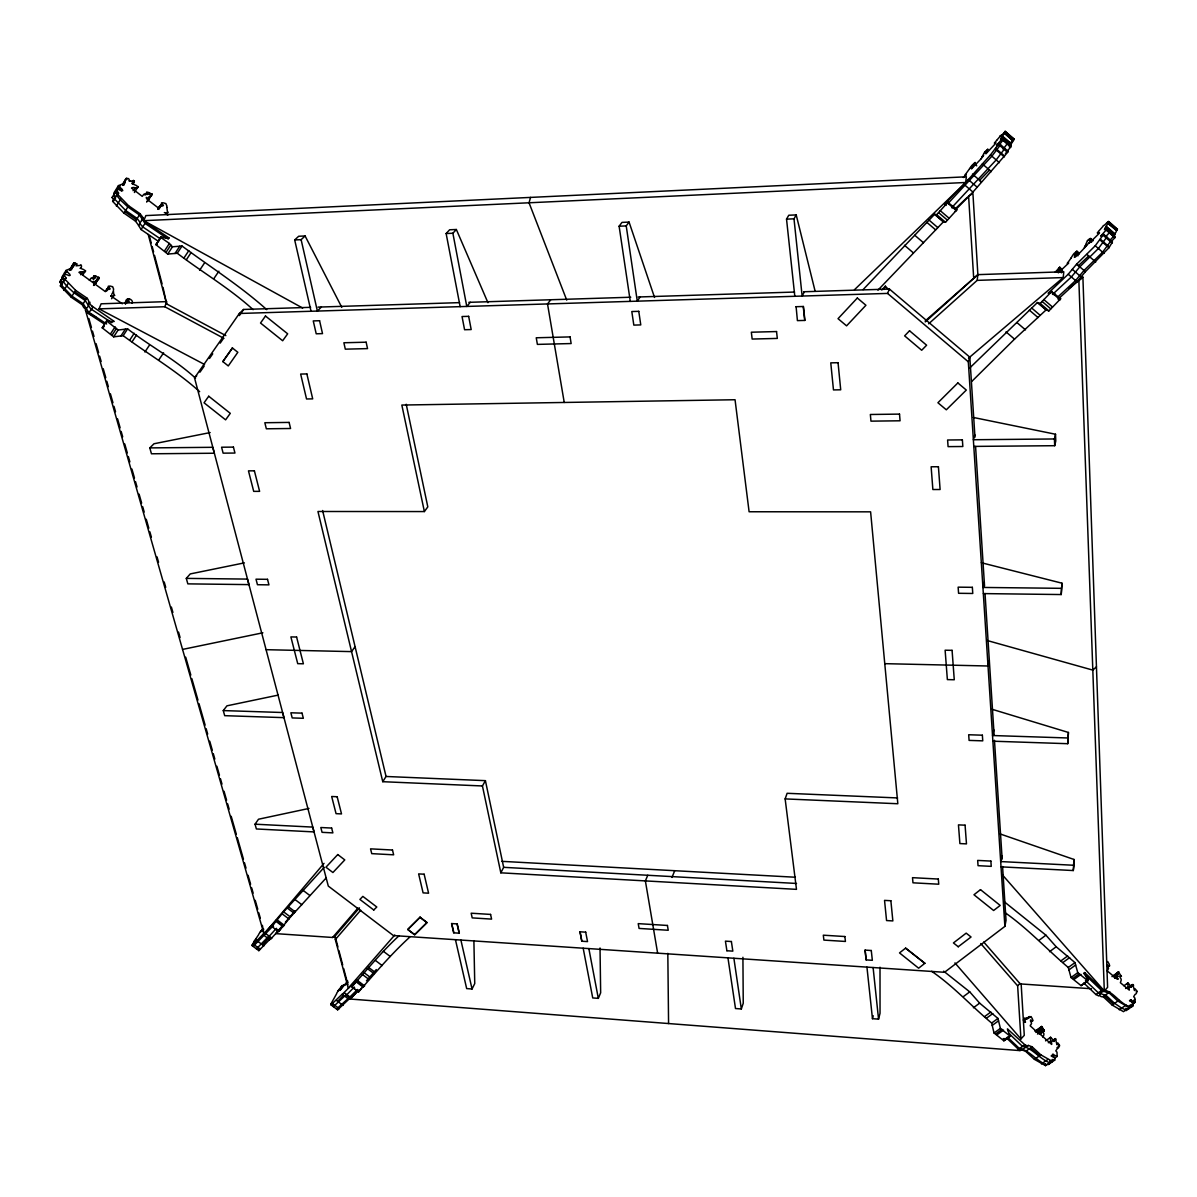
<?xml version="1.0" encoding="UTF-8"?>
<svg xmlns="http://www.w3.org/2000/svg" width="1197" height="1197" viewBox="0 0 1197 1197"><rect width="100%" height="100%" fill="white"/><g stroke="black" fill="none" stroke-linecap="round" stroke-linejoin="round"><path stroke-width="1.5" d="M1127.439 983.994L1127.439 983.695A2.274 1.107 52.9 0 1 1127.978 982.917L1123.938 985.759M1006.378 152.004L1010.702 147.111L1010.717 145.675L1001.829 137.954L1000.497 139.241L1002.413 136.024A14.259 1.706 -49.3 0 0 1003.879 133.884L1004.298 133.062M1007.515 143.371L1003.161 149.221M1003.236 139.66L998.882 145.51L997.46 144.268L1001.784 139.361L1001.829 137.954M1078.033 255.784L1075.579 253.659L1076.507 252.133A4.249 0.763 -48.5 0 0 1077.15 251.295L1079.335 253.315M129.485 180.732C128.079 182.243 131.161 178.009 126.613 178.353A1.975 1.032 33.1 0 0 126.029 178.577L126.418 179.176M1125.973 1008.233L1125.913 1009.954L1121.709 1008.113L1114.602 1003.34L1105.609 994.961C1100.522 1000.198 1095.165 992.433 1106.477 990.682C1115.439 994.393 1120.422 1003.939 1130.237 1006.901L1130.327 1005.196L1132.916 1005.914L1133.17 1004.418L1130.552 999.989L1135.175 1002.293L1131.913 1004.567M80.259 268.293L80.349 268.263A2.125 1.182 32.1 0 0 80.783 267.769L80.917 267.544A2.828 1.571 32.1 0 0 81.411 266.856A5.671 3.157 32.1 0 0 81.471 265.899L80.887 264.702A2.888 1.601 32.2 0 0 80.573 265.225L80.379 265.39A2.125 1.182 32.2 0 0 79.99 265.405L76.054 265.839L77.162 263.998L74.304 262.801A1.9 1.062 32 0 0 73.72 263.041L75.007 263.968L73.137 266.901M1097.395 232.906L1098.786 230.991A4.983 0.898 -48.3 0 1 1099.669 230.093L1102.676 226.697A6.613 1.182 -48.3 0 1 1103.38 225.56C1104.008 226.502 1111.07 217.375 1107.554 224.063A14.14 2.529 -48.3 0 1 1106.178 226.248L1104.427 229.629L1105.863 228.388L1106.118 230.048L1114.886 237.664L1111.579 241.225M225.844 335.609L166.652 303.918L163.016 287.4M1133.439 986.822L1134.502 990.518L1134.846 988.617L1137.075 991.116A1.796 0.868 53 0 1 1137.135 991.789L1136.611 991.64M1052.013 1061.185L1040.851 1054.871L1032.113 1046.806L1028.298 1045.4L1021.924 1049.919L1025.634 1051.34L1034.432 1059.36L1045.55 1065.629L1052.013 1061.185L1052.133 1059.465L1054.707 1060.123L1055.021 1058.612L1052.552 1054.273L1057.131 1056.442L1054.826 1058.043L1051.146 1055.934L1053.45 1054.318M269.579 939.675L262.861 934.423L252.133 945.6L258.851 950.657L269.624 939.51M267.155 937.835L256.427 948.847M1106.118 230.048L1100.671 236.168L1103.664 234.298L1112.447 241.929L1108.931 247.794L1085.41 271.674L1076.971 281.774L1058.088 299.205M1055.051 272.317L1059.824 267.26M1012.108 140.812L1014.113 139.106L1005.211 131.371L1002.128 135.171L1002.398 134.363M968.523 358.157L1063.22 277.584L1063.789 271.779L977.874 274.637L925.221 320.916M117.261 194.004L112.638 201.38L123.979 213.141L135.456 221.116L138.672 225.395L140.348 222.762L137.161 218.587L140.109 213.754L128.603 205.749L117.261 194.004L118.608 193.151L116.663 190.099L117.755 189.141L121.645 190.877L122.767 190.637L122.229 189.515L118.443 185.625L113.865 193.031M1045.55 1065.629L1045.714 1063.924M969.765 367.943L1037.41 302.557L1046.043 309.963L1048.886 310.906L1060.647 298.756L1051.594 291.544A10.564 1.915 -48.6 0 1 1048.841 293.325L1048.707 293.325A11.342 2.065 -48.6 0 1 1048.168 293.19L1068.218 274.233L1076.657 264.118L1095.225 245.774L1103.664 234.298M1075.684 253.555L1075.579 253.659A5.79 1.032 -48.4 0 1 1075.714 253.076L1074.382 255.141A5.222 0.943 -48.5 0 1 1075.594 254.512C1069.19 265.091 1089.33 242.916 1089.869 241.45A7.781 1.392 -48.4 0 0 1090.108 240.373C1087.115 241.989 1092.816 235.614 1087.579 240.552M1005.256 131.446L1004.418 132.493M928.648 323.818L977.156 280.367L977.874 274.637L972.922 193.495L968.597 196.113L973.64 277.375M946.124 205.405L944.702 204.193L965.635 182.572L966.383 176.797L145.869 215.595L143.775 220.682L302.676 308.048M983.635 153.815L984.936 151.675M1001.081 866.852L1073.275 870.548L1074.158 864.773L1073.933 859.446L1000.094 833.935M1073.275 870.548L1073.933 859.446M348.881 999.345L342.207 994.153L330.985 1004.852L337.659 1009.819L348.896 999.181M987.809 149.281L985.894 151.795M1126.362 1009.146L1126.108 1010.642L1132.916 1005.914M1128.562 1008.951L1128.801 1007.44M344.601 996.128L333.379 1006.647M969.585 168.687L965.919 173.819A6.569 0.793 -49.5 0 1 965.41 174.268L964.977 175.061M992.941 741.197L1067.724 743.696L1068.427 732.459L991.64 709.148M1067.724 743.696L1068.427 732.459M1011.241 142.099L1010.986 142.862L1011.585 141.845M310.636 307.33L243.634 309.454L239.355 313.479L194.542 377.908L328.307 886.094L393.424 935.56L944.523 972.293L1004.882 926.388L1006.034 920.328L1002.577 866.508M983.38 593.592L1061.215 594.55L1061.963 583.193L981.345 562.725M1061.215 594.55L1061.963 583.193M1001.934 855.631L1000.737 861.571L1073.036 865.222M981.046 158.902L971.44 168.897L973.116 165.979L971.784 166.682L975.136 162.403L971.964 165.366A6.913 0.823 -49.5 0 1 970.991 166.607L970.498 167.341M1076.866 251.205L1073.978 253.584A6.853 1.212 -48.5 0 1 1073.021 254.811L1070.986 258.058M1048.602 1063.071L1048.288 1064.567L1054.707 1060.123M1049.32 1063.864L1049.634 1062.352M994.782 143.221L995.754 142.697A9.322 1.122 -49.4 0 1 995.844 143.206L985.894 153.815L986.777 152.079A7.855 0.943 -49.4 0 0 987.151 151.091L986.014 151.899M993.839 729.856L992.567 735.527L1067.485 737.965M973.849 446.406L1054.707 445.703L1055.784 440.96L1055.5 434.242L973.326 417.454M1054.707 445.703L1054.422 438.97L1055.5 434.242M1053.944 1041.51L1051.968 1038.637A3.92 2.05 53.8 0 0 1051.235 1038.083L1050.637 1037.29A2.214 1.152 53.8 0 0 1050.098 1038.008L1050.158 1038.682A2.08 1.092 53.7 0 1 1050.577 1040.103L1050.996 1041.195A3.875 2.035 53.8 0 1 1051.505 1042.452A7.302 3.83 53.8 0 1 1051.669 1044.427L1038.891 1033.101A2.065 1.077 53.7 0 1 1039.624 1033.639A3.441 1.81 53.6 0 0 1041.061 1033.684L1040.896 1033.265A10.204 5.342 53.5 0 1 1039.669 1032.502L1039.146 1031.859A4.608 2.424 53.7 0 1 1040.298 1031.455L1040.657 1030.737A2.424 1.272 53.6 0 1 1040.432 1029.615A3.531 1.84 53.6 0 1 1040.926 1028.851A1.616 0.853 53.6 0 1 1041.091 1027.295A2.11 1.107 53.6 0 1 1041.659 1026.472L1044.308 1030.826L1041.779 1032.727M1041.555 1032.682L1044.308 1030.931L1042.811 1030.437A2.364 1.242 53.6 0 0 1043.215 1032.502A2.454 1.287 53.6 0 1 1043.889 1033.819A6.18 3.247 53.6 0 1 1043.649 1035.42L1042.991 1037.29M989.335 660.505L988.019 665.996L884.763 663.662M981.031 158.857L983.62 155.475A12.972 1.556 -49.4 0 1 982.213 157.046L981.615 157.66L983.725 153.844M111.68 294.372L113.401 291.574L113.984 295.06A5.656 3.172 32.8 0 0 114.747 295.375L112.428 296.302A1.541 0.868 32.8 0 0 110.887 295.928L110.782 296.228M997.46 144.268L996.517 145.839L999.121 143.49L1008.054 151.256L1007.62 152.318L972.952 192.059L956.134 209.161M866.942 967.146L872.463 1018.677L878.553 1019.141L880.034 1013.275L880.004 967.221M984.338 582.146L982.976 587.443L1060.946 588.326M872.463 1018.677L873.226 1015.759M268.143 937.311L270.731 939.076L280.068 928.842M999.121 143.49L990.443 154.952L965.635 182.572L854.463 289.734M1106.372 229.809L1113.853 236.303L1114.901 233.819A14.125 2.603 -48.2 0 0 1116.262 231.634L1116.577 230.677L1107.479 222.911M1010.717 145.675L1009.355 147.007L1011.3 143.745A14.259 1.781 -49.2 0 0 1012.752 141.59L1014.083 139.226M1111.055 240.702L1102.617 252.178L1083.988 270.477L1075.579 280.562L1058.043 296.766M125.401 303.35C125.416 295.12 134.333 299.998 132.104 303.29M530.555 197.4L529.044 202.787L566.735 300.133M1106.836 237.051L1098.397 248.527L1079.784 266.856L1071.375 276.941L1052.522 294.432M1116.801 229.944L1117.429 228.986M974.867 434.87L973.415 439.748L1054.422 438.97M1005.046 131.416L1014.054 139.286M1004.882 926.388L968.313 361.793L969.824 357.17L889.431 289.061L803.83 291.754M727.956 957.869L735.497 1008.532L741.332 1008.966L743.247 1003.251L742.918 957.286M994.318 143.146L996.652 140.378M482.436 785.965L382.756 781.701L386.047 776.479L485.413 780.653L482.436 785.965L500.825 872.822L796.484 889.356L785.142 798.908L787.117 793.297L897.585 797.935M970.438 167.55L969.615 168.582M99.037 308.871L164.782 306.731L166.787 301.614L101.132 303.799L99.037 308.871L204.567 364.487M1132.452 984.637L1133.484 985.251A2.723 1.332 52.9 0 1 1133.26 985.759L1133.23 986.029A2.005 0.973 53 0 1 1133.35 986.418L1133.394 986.567M671.981 877.431L674.719 870.698M1004.837 148.458L996.188 159.919L951.66 207.739M261.53 930.428L260.796 931.565L262.742 928.887M583.178 948.204L592.724 997.939L598.32 998.358L600.655 992.807L600.026 947.994M1000.542 144.732L991.879 156.194L948.697 202.772M647.772 875.261L645.378 880.902L657.632 953.171M239.355 313.479L887.561 293.415L889.431 289.061M357.858 990.637L350.482 999.061L1020.039 1050.607L1020.802 1048.826M883.955 289.509L885.391 286.173L889.057 290.198M262.861 934.438L264.163 933.406L265.24 934.214M1058.776 298.607L1058.911 297.829M1086.786 981.6L1087.19 980.717M1004.867 912.518C1028.028 928.737 1046.866 949.371 1068.278 967.49L1071.016 977.53L1081.115 985.655L1087.864 980.822L1087.968 979.58M1083.539 983.919L1083.943 983.036M1054.587 295.016L1055.066 293.968A10.773 1.975 -48.6 0 1 1054.093 294.731M1081.115 985.655L1088.268 979.939M1037.41 302.557L1040.193 303.454L1051.924 291.26M357.499 991.131L357.888 990.323L358.965 991.131L358.576 991.939L351.828 986.867L352.472 985.774A7.601 1.032 -53 0 0 355.045 982.528L355.255 982.213A8.17 1.107 -53 0 0 356.317 980.672L356.736 980.044L342.237 994.348M354.267 988.692L354.656 987.884M1057.235 272.332A4.758 0.853 -48.6 0 1 1057.4 271.928L1057.624 271.031A4.339 0.778 -48.6 0 1 1056.906 271.21L1059.734 267.185L1062.083 269.445M931.655 971.306C953.74 986.373 971.276 1006.108 991.655 1023.046L994.034 1032.996L1003.894 1040.836L1010.253 1036.288L1010.403 1035.046A8.499 4.519 53.6 0 1 1008.009 1031.066L1007.904 1030.707A9.127 4.863 53.6 0 1 1007.44 1028.881L1024.841 1044.757L1027.684 1046.118L1028.298 1045.4M455.444 939.675L466.665 988.587L472.052 988.991L474.745 983.575L473.892 940.633M1004.911 1040.118L1010.702 1035.405M1007.964 1037.934L1008.398 1037.036M1003.894 1040.836L1004.044 1039.594M804.369 291.739L802.14 296.063L794 218.827L796.214 214.921L788.763 215.236L786.534 219.141L794.808 296.287M500.825 872.822L503.653 867.331L485.413 780.653M1115.185 978.158L1117.803 976.094A2.499 1.227 52.8 0 1 1117.549 974.957A3.636 1.781 52.8 0 1 1117.998 974.208A1.676 0.823 52.8 0 1 1118.103 972.652A2.17 1.062 52.8 0 1 1118.641 971.844L1113.449 976.258M343.165 985.774L340.995 988.812A6.479 0.868 -53 0 0 339.918 990.503L347.699 981.031M1012.782 140.707L1003.999 132.897M1000.243 135.77L1001.844 134.827M863.082 289.614L934.558 214.353L943.356 221.879L945.525 222.253L957.002 209.655L947.8 202.323A10.653 1.302 -49.5 0 1 945.286 204.343A11.761 1.436 -49.5 0 1 944.732 204.283M953.246 207.919L953.814 206.901A10.878 1.362 -49.5 0 1 952.887 207.754M1071.046 258.118L1068.188 262.128A6.524 1.167 -48.5 0 1 1067.649 262.532L1067.275 263.46M948.982 204.253L949.221 203.55M333.454 1005.495L331.075 1003.714L336.701 993.585A9.875 1.302 -53 0 1 336.911 992.807L341.983 985.535L341.1 987.72L343.778 984.802L342.566 985.969M934.558 214.353L936.667 214.667L948.129 202.024M64.608 278.901L75.606 290.347L86.812 297.978C92.244 303.125 85.481 314.213 82.458 304.876L71.281 297.275L60.344 285.903L66 278.033L64.144 275.041L65.266 274.023L69.067 275.624L70.189 275.34L69.695 274.233L66.03 270.447L61.735 277.39M253.136 309.664C229.585 288.238 202.413 272.407 177.276 253.27L167.73 254.063L155.939 244.682L161.61 236.722A9.516 5.072 33.7 0 0 166.203 238.203M157.63 242.048L158.139 241.166L141.081 229.54L138.523 225.41M159.889 238.547L160.862 237.889M155.939 244.682L161.161 236.482M199.645 391.673C175.914 370.277 148.608 354.536 123.171 335.684L113.67 336.836L102.194 327.828L103.166 327.125A9.187 5.237 32.6 0 0 103.615 327.32M102.897 326.736L103.87 326.033A9.426 5.372 32.6 0 0 104.304 326.287M105.022 323.444L105.545 322.532A9.396 5.342 32.7 0 0 105.994 322.741M112.099 321.619A9.202 5.237 32.7 0 1 107.595 320.272L106.623 320.976L118.114 330.028L127.615 328.891C149.879 346.038 174.627 359.1 195.545 378.177M86.812 297.978L82.458 304.876M264.163 933.406L276.582 920.029A8.439 0.763 -52.4 0 1 275.25 921.855L271.749 926.493L278.587 931.64L282.088 927.002A8.214 0.778 -52.5 0 0 282.971 925.79M272.841 927.316L273.529 926.254M337.659 1009.819L338.512 1008.353L337.704 1008.682M349.105 997.744L357.544 989.47M1106.881 961.67L1107.794 961.64A2.843 1.392 52.6 0 1 1108.257 962.702A2.364 1.167 52.6 0 1 1108.961 963.6L1109.709 965.814A3.501 1.721 52.6 0 1 1109.17 965.784A2.185 1.077 52.6 0 1 1109.11 966.174A1.855 0.913 52.6 0 1 1108.392 966.443A4.758 2.334 52.7 0 1 1108.437 965.71L1107.315 964.991L1107.345 966.188A4.294 2.11 52.6 0 1 1108.452 968.343A1.796 0.883 52.6 0 1 1108.272 968.972L1107.973 969.346A2.005 0.988 52.7 0 1 1107.794 969.899A2.454 1.212 52.7 0 0 1107.42 970.228A2.454 1.212 52.7 0 1 1107.24 970.872L1116.158 978.413A2.125 1.047 52.9 0 1 1116.906 978.966A3.546 1.736 52.8 0 0 1118.327 979.056L1118.148 978.622A10.504 5.147 52.7 0 1 1116.906 977.829L1116.352 977.171A4.758 2.334 52.9 0 1 1117.489 976.797L1117.848 976.318M330.985 1004.852L331.883 1003.37L331.075 1003.714M60.344 285.903L61.705 284.976L59.85 281.998L64.144 275.041M112.638 201.38L114.014 200.557L112.084 197.52L116.663 190.099M65.266 274.023L59.85 281.998M117.755 189.141L113.73 194.857L115.675 197.894L114.284 198.702L125.64 210.492L137.191 218.482L135.485 221.236M69.426 270.148L73.72 263.041M122.363 184.652L126.029 178.577M69.591 270.387L74.304 262.801M122.543 184.892L126.613 178.353M70.384 270.133L74.827 262.786M123.336 184.353L125.161 181.405M69.501 269.924A1.9 1.062 32 0 1 70.025 269.714L72.583 266.931A12.165 6.778 32.2 0 1 72.658 265.106A2.783 1.541 32 0 1 73.69 264.238L74.842 264.133M123.141 185.34L124.967 182.393A12.569 6.554 33.2 0 1 125.012 180.582A2.873 1.496 33.1 0 1 126.029 179.759L126.837 179.326M111.77 322.696L90.628 308.751L85.271 300.582L74.049 292.846L66.643 285.963L63.067 281.4L66 278.033M73.062 266.572L74.768 263.804M141.096 221.58C143.475 213.979 142.338 220.637 145.75 222.193L168.986 237.934L168.238 239.101L145.002 223.375L139.421 214.951L127.87 206.931L120.209 199.809L116.498 195.141L118.608 193.151M122.229 189.515L121.496 190.697L117.71 186.807L120.134 185.864M95.102 283.12L96.822 280.352M63.875 290.407L68.199 283.45M116.348 206.034L120.957 198.612M131.879 183.47L133.705 180.523L134.333 181.57M132.478 183.919L134.303 180.971M132.583 184.084L134.423 181.136M80.573 274.726L83.147 271.943A2.274 1.272 32.2 0 1 84.553 271.899L85.152 271.689A2.424 1.347 32.2 0 0 85.481 270.702L84.508 270.283A4.294 2.394 32.2 0 0 83.67 269.579L80.349 268.263M133.047 190.697L135.755 187.779A2.349 1.227 33.3 0 1 137.161 187.779M107.461 290.377C106.832 285.17 112.249 289.165 109.196 289.375A4.534 2.544 32.7 0 0 106.907 288.956A1.9 1.062 32.7 0 0 106.473 289.479L106.383 290.003A2.11 1.182 32.7 0 0 105.949 290.512A2.589 1.451 32.6 0 1 105.86 291.14A2.589 1.451 32.7 0 0 105.411 291.664L78.942 272.362A7.975 4.459 32.2 0 1 80.693 271.764A4.234 2.364 32.2 0 1 82.009 271.869L82.294 271.958M82.907 274.831L85.481 270.702M134.408 192.508L138.074 186.627L137.086 186.163A4.429 2.319 33.2 0 0 136.219 185.445L132.837 184.009A2.185 1.137 33.1 0 0 133.271 183.53L133.391 183.321A2.918 1.526 33.1 0 0 133.869 182.662A5.865 3.052 33.1 0 0 133.914 181.705L134.034 181.705M71.281 297.275L75.606 290.347M123.979 213.141L128.603 205.749M259.899 948.353L258.851 950.657M92.304 278.796L94.024 276.058L95.88 276.193A1.556 0.868 32.4 0 1 97.062 276.956L98.633 277.614A1.571 0.868 32.5 0 1 99.127 277.539A2.304 1.287 32.5 0 1 98.693 278.602L95.236 284.078M93.246 277.375L94.354 275.953M144.987 195.201L146.827 192.268L148.069 192.388A1.571 0.823 33.4 0 1 149.954 193.375L151.45 194.034A1.616 0.838 33.5 0 1 151.989 193.944A2.379 1.242 33.5 0 1 151.6 194.976M93.486 277.824L94.024 276.058M93.59 277.928L95.102 276.088L93.381 278.841M93.695 278.871L95.88 276.193M93.905 278.901L94.772 277.524M94.952 282.058L95.88 280.562A2.633 1.466 32.4 0 0 97.092 280.397A3.845 2.14 32.4 0 0 97.481 279.455A1.766 0.988 32.5 0 0 98.708 278.602M94.758 282.627L96.029 280.577L95.625 281.325A5.027 2.813 32.4 0 1 95.85 282.956L95.057 282.537A11.117 6.194 32.5 0 1 93.785 281.325L93.351 281.295A3.756 2.095 32.5 0 0 94.114 283.061A2.244 1.257 32.4 0 1 94.937 283.779L94.713 284.153M97.241 278.632L98.229 277.33M95.057 282.537L96.059 280.951M97.466 278.781L98.334 277.42M1026.413 1019.35L1031.126 1016.582A2.753 1.451 53.3 0 1 1031.545 1017.63A2.304 1.212 53.4 0 1 1032.218 1018.512L1033.026 1020.652A3.396 1.781 53.4 0 1 1032.338 1020.682A2.11 1.107 53.4 0 1 1032.278 1021.071A1.796 0.943 53.4 0 1 1031.53 1021.37A4.608 2.424 53.5 0 1 1031.649 1020.472L1030.542 1019.919L1030.482 1021.131A4.175 2.199 53.4 0 1 1031.515 1023.255A1.736 0.913 53.4 0 1 1031.32 1023.884L1030.991 1024.183A1.945 1.017 53.4 0 1 1030.797 1024.827A2.379 1.257 53.5 0 0 1030.408 1025.171A2.379 1.257 53.5 0 1 1030.198 1025.814L1038.727 1033.595M94.024 284.946L97.481 279.455M98.633 277.614L97.765 278.991M94.009 285.455L95.536 282.941M146.662 202.098L150.403 195.784A1.825 0.958 33.5 0 0 151.6 194.976M94.787 284.392L99.127 277.539M147.381 201.246L151.989 193.944M147.904 200.827L150.672 196.443M141.081 229.54L145.75 222.193M253.45 945.391L252.372 944.583L253.18 943.311L255.949 939.78L257.026 940.588L256.323 941.605L255.245 940.797M104.423 324.073L87.83 313.15C97.585 304.726 88.907 306.881 89.925 302.168M157.854 208.981L159.71 206.064A1.96 1.032 33.7 0 1 160.144 205.585A4.683 2.469 33.7 0 1 162.448 206.079L163.405 205.435A1.511 0.793 33.7 0 0 162.463 204.403L162.268 204.478A5.192 2.723 33.6 0 1 161.7 204.852L158.917 209.221M106.907 289.584L108.658 286.861A3.696 2.065 32.7 0 1 108.358 286.173L110.528 286.113A2.499 1.392 32.7 0 1 111.605 286.592A2.993 1.676 32.8 0 1 112.698 286.696L113.117 287.879A5.955 3.322 32.9 0 0 113.565 288.896A2.05 1.137 32.8 0 1 113.416 289.659L113.401 291.574M158.124 209.385L161.834 203.565A3.815 1.99 33.7 0 1 161.52 202.862L163.72 202.892A2.589 1.347 33.7 0 1 164.812 203.415A3.097 1.616 33.8 0 1 165.904 203.55L166.353 204.747A6.135 3.217 33.8 0 0 166.847 205.779A2.11 1.107 33.7 0 1 166.712 206.512L166.952 207.455M106.728 290.901L108.478 288.163A5.012 2.798 32.6 0 0 109.166 287.639M93.546 285.365L95.296 282.627M111.56 298.771L113.311 296.048M102.194 327.828L107.132 320.063M125.311 303.739L128.543 298.831M125.476 303.888L128.034 299.28M127.481 301.629L129.396 298.981M110.708 333.604L115.136 326.781M164.662 250.742L169.39 243.455L160.652 237.38M112.069 335.16L116.513 328.337M166.069 252.328L170.812 245.056L169.39 243.455M113.67 336.836L118.114 330.028M167.73 254.063L172.473 246.791L182.034 246.028C210.448 267.081 240.208 285.874 266.751 309.634M120.912 335.953L125.356 329.16M175.001 253.465L179.759 246.208M123.171 335.684L127.615 328.891M177.276 253.27L182.034 246.028M252.133 945.6L253.076 944.164L252.372 944.583M129.77 340.038L134.229 333.275M184.054 257.849L188.812 250.637M132.044 341.833L136.503 335.07M186.388 259.719L191.146 252.507M144.897 352.008L149.386 345.275M199.6 270.313L204.388 263.131M149.236 194.453L150.059 193.345M159.051 359.549L163.585 352.861M214.068 278.332L218.886 271.195M640.156 296.931L637.283 301.165L626.226 225.919L629.068 222.088L654.535 297.455M261.604 930.308L260.153 932.074M255.2 942.204L254.138 941.396L258.552 934.782A9.935 0.883 -52.4 0 1 258.851 934.064L260.063 932.179M358.576 991.939C375.035 973.191 391.224 954.039 409.823 937.056M351.828 986.867C367.15 969.525 381.903 951.57 399.065 935.74M255.051 824.194L312.761 827.097L314.018 831.915L256.382 828.967L255.051 824.194L258.507 819.227L308.976 808.439M199.944 372.192L204.208 366.073M209.535 358.427L212.737 353.833M220.188 343.12L223.39 338.527M239.37 315.574L243.634 309.454M222.866 361.629L232.427 348.028M355.075 646.679L351.559 651.617L266.078 649.687M1087.415 240.507L1086.577 242.707A4.459 0.793 -48.4 0 0 1086.008 243.784L1085.948 244.727A5.82 1.047 -48.4 0 0 1084.557 246.762L1085.185 246.238A12.853 2.289 -48.4 0 0 1086.622 244.712L1086.816 244.652A4.339 0.778 -48.4 0 1 1085.155 246.806L1084.123 248.153M278.587 931.64L290.452 917.022L326.153 877.955M271.749 926.493L283.614 911.86L324.267 867.286M382.756 781.701L317.953 511.493L424.381 511.568L427.808 506.885L406.217 404.257M263.145 929.396L261.634 931.565L263.774 929.216M630.295 301.39L619.118 226.218L621.991 222.388L629.068 222.088M550.725 299.759L547.523 303.948L564.236 402.461M223.27 710.584L282.597 712.514L283.943 717.646L224.692 715.671L223.27 710.584L226.951 705.826L278.213 695.098M470.286 302.287L466.785 306.447L452.885 233.25L456.356 229.495L487.942 302.691M89.341 280.352L90.583 278.736A6.733 3.756 32.4 0 1 91.81 277.779A2.678 1.496 32.4 0 1 93.261 278.093A2.589 1.436 32.4 0 0 95.221 277.749L94.922 277.495M95.85 317.07L85.96 311.878L264.013 934.064L324.013 863.351M281.744 926.508L275.684 933.63L332.586 937.475L335.07 936.129L359.459 907.85M285.38 922.244L295.06 910.842M332.586 937.475L357.933 908.074M394.771 935.007L348.267 988.243L335.34 939.555L360.701 910.184M358.965 991.131L359.22 990.847A7.601 1.062 -53 0 0 360.417 989.395M366.462 980.807L376.307 969.57M186.298 578.39L247.48 579.094L248.931 584.615L187.839 583.867L186.298 578.39L190.233 573.932L244.397 562.859M984.996 151.75L987.794 149.251M963.39 177.365L966.129 174.463M273.155 925.85L253.195 946.423M276.432 928.318L268.293 937.236M262.547 944.882L268.278 938.493M1002.383 874.842L1104.307 990.951L1107.599 987.345L1082.896 277.18L1068.876 288.357M1105.983 236.363L1109.275 232.787L1109.095 231.679M1110.188 240.013L1113.494 236.452L1113.3 235.33M460.157 306.656L446.137 233.535L449.623 229.779L456.356 229.495M954.937 962.912L1020.936 1038.936L1024.273 1035.345L1021.161 984.129M354.312 987.046L345.858 995.709M877.94 290.168L943.356 221.879M881.8 290.003L885.391 286.173M350.152 998.941L358.621 990.278M337.674 1001.365L343.554 995.156M1059.076 268.487L1062.741 271.629M1020.936 1038.936L1017.645 985.849L1019.904 983.485M345.29 985.056L348.028 982.213M989.53 170.094L979.505 180.418L981.286 181.959M373.748 909.974L376.801 907.012L362.856 896.388L359.908 899.441L373.823 910.049M321.395 307.001L317.385 311.07L301.12 239.669L305.1 235.974L341.773 307.3M268.502 936.667L267.215 937.85M270.941 938.508L269.654 939.675M1089.135 243.29L1099.43 233.146A9.247 1.661 -48.3 0 0 1099.19 232.517A4.923 0.883 -48.3 0 0 1098.577 232.742L1097.44 232.936M971.71 381.499L1014.532 339.14L1046.043 309.963M149.805 447.902L212.782 447.304L214.338 453.229L151.45 453.783L149.805 447.902L154.009 443.758L210.148 432.566M194.542 377.908L196.712 375.813M254.138 941.396L255.949 939.78M955.161 208.921L967.251 197.385M1088.716 255.949L1078.317 265.779L1076.567 264.268M1058.328 272.841L1068.726 262.996L1067.604 263.639M311.04 311.265L294.686 239.954L298.681 236.258L305.1 235.974M1096.452 666.789L1092.816 670.111L986.867 640.425M63.71 276.537L62.588 277.539L64.458 280.532M61.66 279.874L60.538 280.876L62.394 283.869M925.281 321.903L977.874 274.637M345.888 995.231L344.736 996.143M1005.45 153.59L1008.054 151.256M349.105 997.655L336.566 1009.041M350.167 998.448L348.955 999.375M72.583 266.931L71.431 269.819L69.695 268.861L66.03 270.447M963.555 177.485L965.904 175.405M112.084 197.52L113.176 196.562M117.022 190.338L115.929 191.296L117.875 194.333M1113.195 237.171L1114.602 235.974L1105.415 227.744M124.967 182.393L123.83 185.161L122.109 184.188L118.443 185.625M1078.632 280.771L1082.896 277.18M1031.949 1046.896L1030.752 1047.734L1039.565 1055.769M1060.647 298.756L1060.303 299.041A10.549 1.975 -48.5 0 1 1059.988 299.28M1025.724 1051.31L1030.841 1047.704M996.712 140.318L999.495 137.027A6.673 0.793 -49.3 0 1 1000.258 135.904L1000.258 135.904M924.877 963.316L918.623 968.193L899.516 952.902L905.665 948.084L924.877 963.316L905.59 948.204M958.228 946.752L971.051 936.997L966.174 933.136L953.425 942.937L958.288 946.782M963.495 996.517L969.75 991.864L979.655 1003.146L997.984 1018.452L1000.393 1028.418L1010.253 1036.288M1039.295 940.139L1045.924 935.186L1056.203 946.767L1074.981 962.612L1077.764 972.667L1087.864 980.822M973.385 1007.769L979.655 1003.146M1049.53 951.69L1056.203 946.767M1103.2 996.742L1112.148 1005.046L1123.459 1011.645L1130.237 1006.901M984.547 1016.612L990.847 1012.019M1060.976 960.847L1067.664 955.954M986.523 1018.183L992.822 1013.575M1062.981 962.463L1069.684 957.585M1116.711 230.019L1107.554 222.732M991.655 1023.046L997.984 1018.452M1068.278 967.49L1074.981 962.612M992.223 1025.41L998.552 1020.832M1068.936 969.884L1075.639 965.006M994.034 1032.996L1000.393 1028.418M1071.016 977.53L1077.764 972.667M995.709 1033.924L1002.054 1029.345M1072.707 978.503L1079.455 973.64M1024.961 1022.388L1024.662 1017.989A5.207 2.738 53.3 0 0 1025.126 1018.632L1028.926 1017.121A1.885 0.988 53.4 0 1 1029.36 1016.597A5.476 2.873 53.2 0 0 1030.198 1016.627M997.191 1034.657L1003.55 1030.093M1074.218 979.281L1080.966 974.433M1106.178 990.607L1102.676 989.71L1084.662 972.577L1083.584 973.356L1101.584 990.473L1108.123 992.867L1109.978 991.954M1025.051 1019.635L1028.926 1017.121M1034.911 1031.23A2.095 1.107 53.6 0 1 1035.345 1030.961L1041.659 1026.472M1111.938 976.602L1118.641 971.829M1036.033 1030.901L1041.764 1026.981L1040.537 1027.969M1112.746 976.483L1118.118 972.667M1035.854 1032.442L1040.926 1028.851M1113.973 977.066L1117.998 974.208M1041.375 1029.091L1042.632 1028.193M1041.435 1029.181L1042.707 1028.283M1038.951 1031.859L1040.283 1030.797M1114.871 978.114L1117.564 976.198M1037.47 1034.058L1038.891 1033.101M1041.405 1031.679L1043.934 1029.884M1041.824 1031.679L1044.023 1030.019M1041.914 1031.874L1043.41 1030.812M1042.168 1032.023L1044.278 1030.572M1006.378 1037.814L1018.452 1049.275L1024.841 1044.757M1084.347 983.53L1095.898 994.512L1102.676 989.71M1045.565 1040.866L1050.637 1037.29M1048.303 1042.737L1050.846 1040.956M1125.629 988.498L1128.487 986.852A3.995 1.96 53 0 1 1129.04 988.124A7.526 3.681 53 0 1 1129.28 990.099L1120.392 982.722L1120.976 980.852A6.359 3.127 52.8 0 0 1121.14 979.266A2.529 1.242 52.8 0 0 1120.422 977.934A2.439 1.197 52.8 0 1 1119.928 975.839L1121.439 976.393L1118.761 972.413M1052.806 1040.402L1055.35 1038.622L1056.113 1039.46A2.648 1.377 53.7 0 1 1055.859 1039.984L1055.814 1040.238A1.945 1.017 53.8 0 1 1055.934 1040.642L1056.921 1044.697L1057.789 1042.871L1059.495 1045.22A1.736 0.913 53.9 0 1 1059.525 1045.894L1056.981 1047.674M1052.956 1040.432L1055.485 1038.652L1055.126 1039.355A5.192 2.693 53.8 0 0 1054.512 1039.804A2.589 1.347 53.8 0 0 1054.213 1040.552L1054.123 1040.777A1.93 1.002 53.8 0 0 1053.929 1041.405M1128.801 987.256L1132.841 984.428M1052.582 1041.136L1055.126 1039.355M1129.803 987.001L1132.467 984.996M1130.626 986.732L1133.32 984.847M1130.776 987.016L1133.469 985.131M1114.646 978.144L1117.355 976.258M1034.432 1059.36L1040.851 1054.871M1112.148 1005.046L1118.956 1000.288M1130.552 999.989L1129.459 1000.752L1134.083 1003.056M1130.342 1000.827L1131.434 1000.064M1041.405 1063.938L1047.824 1059.465M1119.255 1009.819L1126.063 1005.076M1133.873 1000.213L1134.965 999.465M1130.327 1005.196L1129.25 1005.959L1131.823 1006.677L1133.17 1004.418M132.134 181.181L130.593 181.091M1116.577 229.285L1117.385 228.956M1013.126 140.273L1004.223 132.613M1089.958 238.592L1092.756 240.896M166.907 207.5L167.415 211.914A5.85 3.067 33.8 0 0 168.193 212.243L167.969 212.737M1058.896 268.816L1061.395 270.896M1107.764 222.612L1116.457 230.168M64.473 272.946L66.912 271.899M129.545 180.702L130.383 180.912M140.348 222.762L140.094 223.824L142.757 226.906L159.77 238.412M168.986 237.934L168.657 238.023A10.504 5.596 33.7 0 1 166.563 238.218L166.188 238.188M1104.457 995.814L1113.509 1004.088M182.557 649.417L262.876 632.794M85.556 309.065L85.271 310.158L87.83 313.15M132.269 181.181L132.403 181.166A2.185 1.137 33.2 0 1 132.792 181.151L132.987 181.001A2.978 1.556 33.2 0 1 133.286 180.493L133.705 180.523M166.488 213.186L165.889 213.081A1.586 0.838 33.7 0 0 164.318 212.647M143.775 220.682L965.62 182.498M294.686 239.954L301.12 239.669M446.137 233.535L452.885 233.25M619.118 226.218L626.226 225.919M786.534 219.141L794 218.827M977.156 280.367L1063.22 277.584M318.073 307.105L459.528 302.632M468.835 302.332L630.744 297.23M638.196 296.991L794.524 292.053M795.915 306.716L803.441 306.492L804.908 320.422L797.411 320.616L796.11 306.701M112.084 321.589L112.458 321.604A9.89 5.626 32.7 0 0 114.224 321.424L92.214 306.267M785.142 798.908L897.825 803.741L870.608 511.837L749.098 511.762L735.048 399.738L401.833 405.05L424.381 511.568M501.872 861.346L795.377 877.236M503.653 867.331L796.514 883.461M585.692 932.164L587.532 941.605L581.802 941.231L579.991 931.805L585.737 932.164M731.427 941.53L725.427 941.141L726.893 950.747M871.326 950.523L865.072 950.104L866.119 959.889L872.344 960.308L871.281 950.508M726.848 950.747L732.833 951.136L731.382 941.515M1091.484 988.737L1020.263 983.919L983.754 942.054M968.119 179.415L977.021 187.061M1052.402 1061.724L1049.814 1061.081L1049.694 1062.801C1038.831 1058.313 1032.338 1047.914 1022.537 1046.387L1009.086 1033.624M134.887 187.749L134.603 187.66A4.384 2.289 33.2 0 0 133.271 187.495A8.229 4.309 33.3 0 0 131.52 188.034L142.219 196.353L143.431 194.797A6.958 3.636 33.5 0 1 144.642 193.899A2.753 1.451 33.4 0 1 146.094 194.258A2.678 1.392 33.4 0 0 148.069 193.989L146.827 192.268M1059.405 1045.983L1058.507 1044.996L1058.747 1046.402A2.544 1.317 53.9 0 1 1058.507 1047.764A11.132 5.805 53.8 0 1 1057.325 1048.572L1055.799 1050.846L1056.996 1052.193L1057.131 1056.442M1072.303 269.325L1081.026 276.836M1046.612 1064.941C1035.689 1060.288 1029.061 1049.993 1019.47 1048.557L1007.38 1037.081M1129.19 1007.679L1117.863 1001.051L1108.856 992.672L1105.145 995.186L1098.322 992.777L1085.484 980.567M94.563 277.495L94.354 276.447M1090.512 238.338L1093.011 240.582M156.448 243.784L156.897 244.023A9.486 5.087 33.6 0 0 157.346 244.233M164.782 306.731L223.929 338.362M1018.452 1049.275L1021.954 1050.083M1095.898 994.512L1098.756 995.934L1099.355 995.231M106.638 323.983L88.533 312.043L83.221 303.784L71.97 296.168L61.002 284.736M122.348 303.784L110.902 295.943M74.738 291.739L85.975 299.474M124.907 211.66L136.413 219.769M1089.105 240.208L1091.559 242.348M253.18 943.311L254.258 944.119M253.629 944.358L260.377 949.416M332.661 1003.729L339.305 1008.727M272.198 925.73L273.29 926.553M276.567 929.022L279.021 930.862M264.986 933.017L271.779 938.134M344.631 992.986L351.349 998.029M346.068 995.066L350.347 998.283M255.739 939.032L256.816 939.84M255.814 939.78L256.876 940.588M257.146 940.827L263.894 945.899M336.342 1000.363L343.015 1005.375M288.297 906.653L295.15 911.83M368.496 967.326L375.245 972.428M287.13 907.91L293.968 913.087M367.27 968.523L374.033 973.625M283.614 911.86L290.452 917.022M363.679 972.368L370.427 977.455M282.178 913.865L289.016 919.027M362.302 974.388L369.05 979.49M277.584 920.239L284.437 925.401M357.888 980.837L364.651 985.939M276.821 920.957L283.674 926.119M357.065 981.51L363.828 986.612M276.193 921.525L283.046 926.687M356.392 982.034L363.155 987.136M302.886 890.224L309.754 895.431M383.414 951.316L390.192 956.463M294.971 899.516L301.824 904.708M375.409 960.443L382.172 965.575M165.575 213.395L167.67 215.041M943.64 971.171L969.75 991.864M995.32 149.206L1004.328 156.927M1004.238 901.73L1045.924 935.186M1085.41 271.674L1076.657 264.118M887.561 293.415L968.313 361.793M914.777 235.285L923.515 242.737M1016.926 322.562L1025.5 329.878M904.453 245.265L913.131 252.672M1006.004 331.868L1014.532 339.14M940.199 210.627L949.056 218.213M938.538 212.557L947.381 220.143M1042.078 301.405L1050.786 308.871M936.667 214.667L945.525 222.253M1040.193 303.454L1048.886 310.906M935.052 214.428L943.864 221.969M1038.068 302.766L1046.717 310.188M928.992 220.053L937.76 227.565M1031.605 307.958L1040.223 315.335M926.852 222.343L935.62 229.854M1029.39 310.158L1038.008 317.534M947.56 203.026L956.448 210.657M1051.445 292.322L1060.168 299.819M1043.769 299.519L1052.477 306.986M981.39 181.809L972.488 174.119M964.034 184.383L972.952 192.059M1068.218 274.233L1076.971 281.774M1059.315 267.485L1062.038 269.804L1059.525 267.844M1059.315 268.068L1061.754 270.178M1059.21 268.263L1062.906 271.45M1058.896 268.921L1061.335 271.031M1057.849 269.684L1061.515 272.826M1089.734 239.4L1091.455 240.896M1089.644 239.52L1091.26 241.196M1089.509 239.759L1091.26 241.375M990.443 154.952L999.405 162.702M1095.225 245.774L1104.023 253.39M982.363 163.914L991.311 171.65M1086.951 254.422L1095.734 262.023M1076.402 251.4L1078.856 253.525M974.238 163.675L976.737 165.829M1076.507 252.133L1078.961 254.243M1005.061 131.805L1013.919 139.495M1005.779 132.867L1013.365 139.451M1004.807 132.089L1013.664 139.795M1108.332 222.163L1117.025 229.719M1004.088 132.732L1012.857 140.528M1002.413 136.024L1011.3 143.745M1106.178 226.248L1114.901 233.819M1002.233 136.473L1011.106 144.194M1106.043 226.727L1114.766 234.313M1001.56 137.475L1010.448 145.181M1001.814 138.418L1010.717 146.154M1105.953 228.941L1114.691 236.542M1001.171 138.373L1003.714 140.588M1001.784 139.361L1010.702 147.111M998.672 144.553L1007.62 152.318M1103.335 235.45L1112.133 243.081M995.605 148.293L1004.552 156.059M1100.282 239.146L1109.08 246.777M1100.178 240.103L1108.931 247.794M1090.123 238.936L1091.933 240.343M1089.704 238.727L1091.724 240.567M1117.414 229.211L1108.467 221.4L1117.28 229.435M1023.255 1020.024L1025.56 1022.043M143.341 218.049L140.109 213.754M165.889 213.081L167.775 214.936M170.812 245.056L172.473 246.791M980.792 943.58L1017.645 985.849M1015.176 1044.996L1020.039 1050.607M1005.345 1039.235L1005.061 1038.876A8.693 4.653 53.6 0 1 1004.747 1038.532M1128.322 986.612L1128.023 985.744A2.14 1.047 52.9 0 0 1127.559 984.308M1128.023 983.036L1128.606 983.739A4.04 1.975 53 0 1 1129.355 984.308L1131.404 987.241A1.99 0.973 53 0 1 1131.554 986.523L1131.644 986.298A2.663 1.302 53 0 1 1131.913 985.55A5.342 2.603 53 0 1 1132.497 985.116M1136.372 991.281L1136.372 992.268A2.618 1.272 53.1 0 1 1136.192 993.63A11.476 5.596 52.9 0 1 1135.055 994.408L1133.664 996.697L1134.861 998.029L1135.175 1002.293M128.109 299.819L129.306 302.093A3.786 2.125 33.1 0 1 127.585 302.018L126.613 302.721A4.145 2.319 33 0 1 125.969 303.44M88.877 318.537L91.436 327.499M92.468 331.075L94.009 336.462M96.059 343.629L98.618 352.576M99.635 356.167L101.176 361.539M103.226 368.706L105.785 377.668M106.817 381.259L108.343 386.631M110.393 393.798L112.967 402.761M113.984 406.337L115.525 411.723M117.575 418.89L120.134 427.838M121.151 431.429L122.693 436.8M124.742 443.967L127.301 452.93M128.333 456.521L129.875 461.892M131.924 469.059L134.483 478.022M135.5 481.598L137.042 486.984M139.091 494.152L141.65 503.114M142.682 506.69L144.209 512.062M146.258 519.229L148.817 528.191M149.849 531.782L151.391 537.154M157.016 556.859L158.558 562.246M164.198 581.951L165.725 587.323M171.366 607.044L172.907 612.415M178.548 632.121L180.074 637.507M185.7 657.183L190.817 675.063M191.834 678.639L197.969 700.095M199.001 703.671L205.121 725.113M206.153 728.689L207.68 734.06M209.729 741.197L212.288 750.145M213.305 753.721L214.832 759.078M216.881 766.23L219.44 775.162M220.457 778.738L221.999 784.11M224.034 791.262L226.592 800.194M227.61 803.771L229.151 809.127M231.186 816.279L236.303 834.159M237.32 837.735L243.455 859.177M244.487 862.753L246.013 868.124M248.063 875.276L250.607 884.209M251.639 887.785L253.166 893.142M255.215 900.294L257.774 909.226M258.791 912.802L260.318 918.174M262.367 925.326L264.013 934.064M149.341 235.854L151.226 242.961M152.169 246.522L153.59 251.849M154.533 255.41L162.074 283.839M337.928 946.932L335.07 936.129L335.34 939.555M338.886 950.538L342.701 964.947M343.659 968.553L347.968 984.757M148.219 234.447L166.652 303.918M796.214 214.921L814.962 290.572M159.71 206.064L159.56 206.617A2.185 1.152 33.7 0 0 159.201 207.081A2.678 1.406 33.6 0 1 159.126 207.709A2.678 1.406 33.7 0 0 158.692 208.218L147.934 199.974A2.319 1.227 33.4 0 0 147.081 199.241A3.875 2.035 33.5 0 1 146.273 197.445L146.722 197.49A11.476 6 33.5 0 0 148.024 198.747L148.832 199.181A5.192 2.723 33.4 0 0 148.563 197.565L148.952 196.832A2.723 1.421 33.4 0 0 150.029 196.697A3.965 2.08 33.4 0 0 150.403 195.784M322.606 510.521L386.047 776.479M451.748 923.545L453.872 932.822M460.89 940.049L472.052 988.991M457.015 923.904L459.139 933.181M580.036 931.79L581.847 941.231M588.849 948.578L598.32 998.358M1114.602 235.974L1114.886 237.664M733.881 958.258L741.332 1008.966M1084.662 972.577L1084.721 972.952A9.666 4.818 52.8 0 0 1085.305 975.166L1085.455 975.525A8.753 4.369 52.8 0 0 1087.968 979.565M865.117 950.119L866.164 959.904M873.107 967.55L878.553 1019.141M803.247 306.492L804.713 320.422M969.824 357.17L974.971 437.189M975.57 446.496L984.547 586.066M985.026 593.517L994.109 734.734M994.468 740.3L1002.158 859.147M1078.841 279.963L1104.307 990.951M667.821 953.336L668.569 1023.54M1003.759 1039.235A8.469 4.534 53.6 0 1 1003.236 1038.517M361.329 988.213A7.601 1.062 -53 0 1 360.881 988.812M1059.091 299.953A10.549 1.975 -48.5 0 1 1058.821 300.118M1058.881 297.888A10.833 2.02 -48.5 0 1 1058.552 298.158M158.588 241.39A9.696 5.192 33.6 0 1 158.139 241.151M138.074 186.627A2.499 1.302 33.2 0 1 137.775 187.585M161.834 203.565A2.379 1.242 33.7 0 0 161.535 203.789A2.02 1.062 33.7 0 0 161.7 204.852M949.191 203.61A10.938 1.347 -49.5 0 1 948.593 204.148M956.687 209.939A10.638 1.347 -49.5 0 1 955.804 210.732M955.071 211.33A10.638 1.347 -49.5 0 1 954.667 211.63M108.478 288.163A1.96 1.092 32.7 0 1 108.343 287.1A2.304 1.287 32.7 0 1 108.658 286.861M339.424 989.276L338.826 990.308L339.439 989.246M337.719 991.116L338.377 990.398L337.793 990.981M232.383 347.968L222.837 361.569L228.283 365.938L237.829 352.307L232.383 347.968M208.712 396.237L204.059 402.805L225.605 419.848L230.288 413.339L208.712 396.237M265.48 316.023L260.527 323.025L282.657 340.756L287.669 333.813L265.48 316.023M337.763 854.553L325.943 867.212L332.916 872.523L344.781 859.91L337.763 854.553M857.336 298.008L838.035 318.671L846.578 325.853L865.925 305.265L857.336 298.008M909.54 330.776L904.633 335.863L921.69 350.257L926.613 345.215L909.54 330.776M420.087 917.231L407.818 929.426L414.716 934.662L427.015 922.528L420.087 917.231M420.012 917.366L407.758 929.545L414.641 934.797L426.94 922.648L420.012 917.366M957.854 382.935L937.924 402.746L946.318 409.808L966.308 390.072L957.854 382.935M980.493 889.64L973.969 894.758L993.615 910.498L1000.183 905.441L980.493 889.64M1040.717 1030.886L1037.979 1033.071L1040.657 1030.991M319.584 320.721L313.255 320.916L316.217 333.798L322.517 333.619L319.584 320.721M468.67 316.337L462.042 316.532L464.571 329.729L471.184 329.549L468.67 316.337M638.779 311.34L631.807 311.534L633.826 325.105L640.769 324.911L638.779 311.34M366.132 342.192L343.883 342.761L345.305 349.165L367.539 348.611L366.132 342.192M570.056 336.911L536.241 337.778L537.393 344.392L571.149 343.554L570.056 336.911M776.539 331.554L751.342 332.212L752.15 339.05L777.317 338.422L776.539 331.554M306.866 373.928L300.656 374.062L306.537 398.975L312.701 398.87L306.866 373.928M838.05 362.706L830.763 362.856L833.471 389.923L840.713 389.803L838.05 362.706M289.105 422.406L264.836 422.736L266.347 428.795L290.572 428.496L289.105 422.406M899.516 414.102L870.354 414.491L870.967 421.149L900.069 420.79L899.516 414.102M962.373 439.853L947.605 440.002L948.084 446.631L962.837 446.511L962.373 439.853M233.43 447.109L221.58 447.214L223.121 453.154L234.956 453.05L233.43 447.109M254.392 470.825L248.467 470.855L253.704 491.368L259.614 491.354L254.392 470.825M938.418 466.74L931.131 466.785L932.867 489.528L940.109 489.513L938.418 466.74M267.515 579.318L256.008 579.183L257.46 584.72L268.951 584.869L267.515 579.318M972.353 587.323L958.139 587.158L958.573 593.293L972.772 593.473L972.353 587.323M296.602 637.028L290.886 636.909L297.724 663.662L303.395 663.796L296.602 637.028M952.079 650.345L945.121 650.21L947.366 679.597L954.263 679.761L952.079 650.345M302.018 713.143L290.871 712.784L292.203 717.931L303.35 718.29L302.018 713.143M982.363 735.197L968.687 734.749L969.091 740.404L982.752 740.853L982.363 735.197M965.081 825.182L958.453 824.883L959.889 843.571L966.473 843.885L965.081 825.182M337.165 796.738L331.674 796.499L336.058 813.661L341.519 813.915L337.165 796.738M331.644 828.055L320.811 827.516L322.068 832.334L332.886 832.888L331.644 828.055M990.877 861.077L977.665 860.419L978.054 865.685L991.236 866.359L990.877 861.077M392.481 850.02L370.546 848.853L371.743 853.641L393.648 854.823L392.481 850.02M938.313 879.047L912.503 877.67L912.982 882.817L938.747 884.209L938.313 879.047M424.142 874.214L418.636 873.9L423.095 892.872L428.586 893.201L424.142 874.214M890.867 900.743L884.538 900.383L886.558 920.553L892.857 920.927L890.867 900.743M490.575 914.418L471.169 913.206L472.202 917.89L491.593 919.116L490.575 914.418M667.432 925.461L638.225 923.635L639.063 928.423L668.225 930.264L667.432 925.461M844.873 936.533L823.312 935.186L823.895 940.094L845.426 941.455L844.873 936.533M457.224 923.904L451.538 923.56L453.663 932.822L459.334 933.181L457.224 923.904"/></g></svg>
